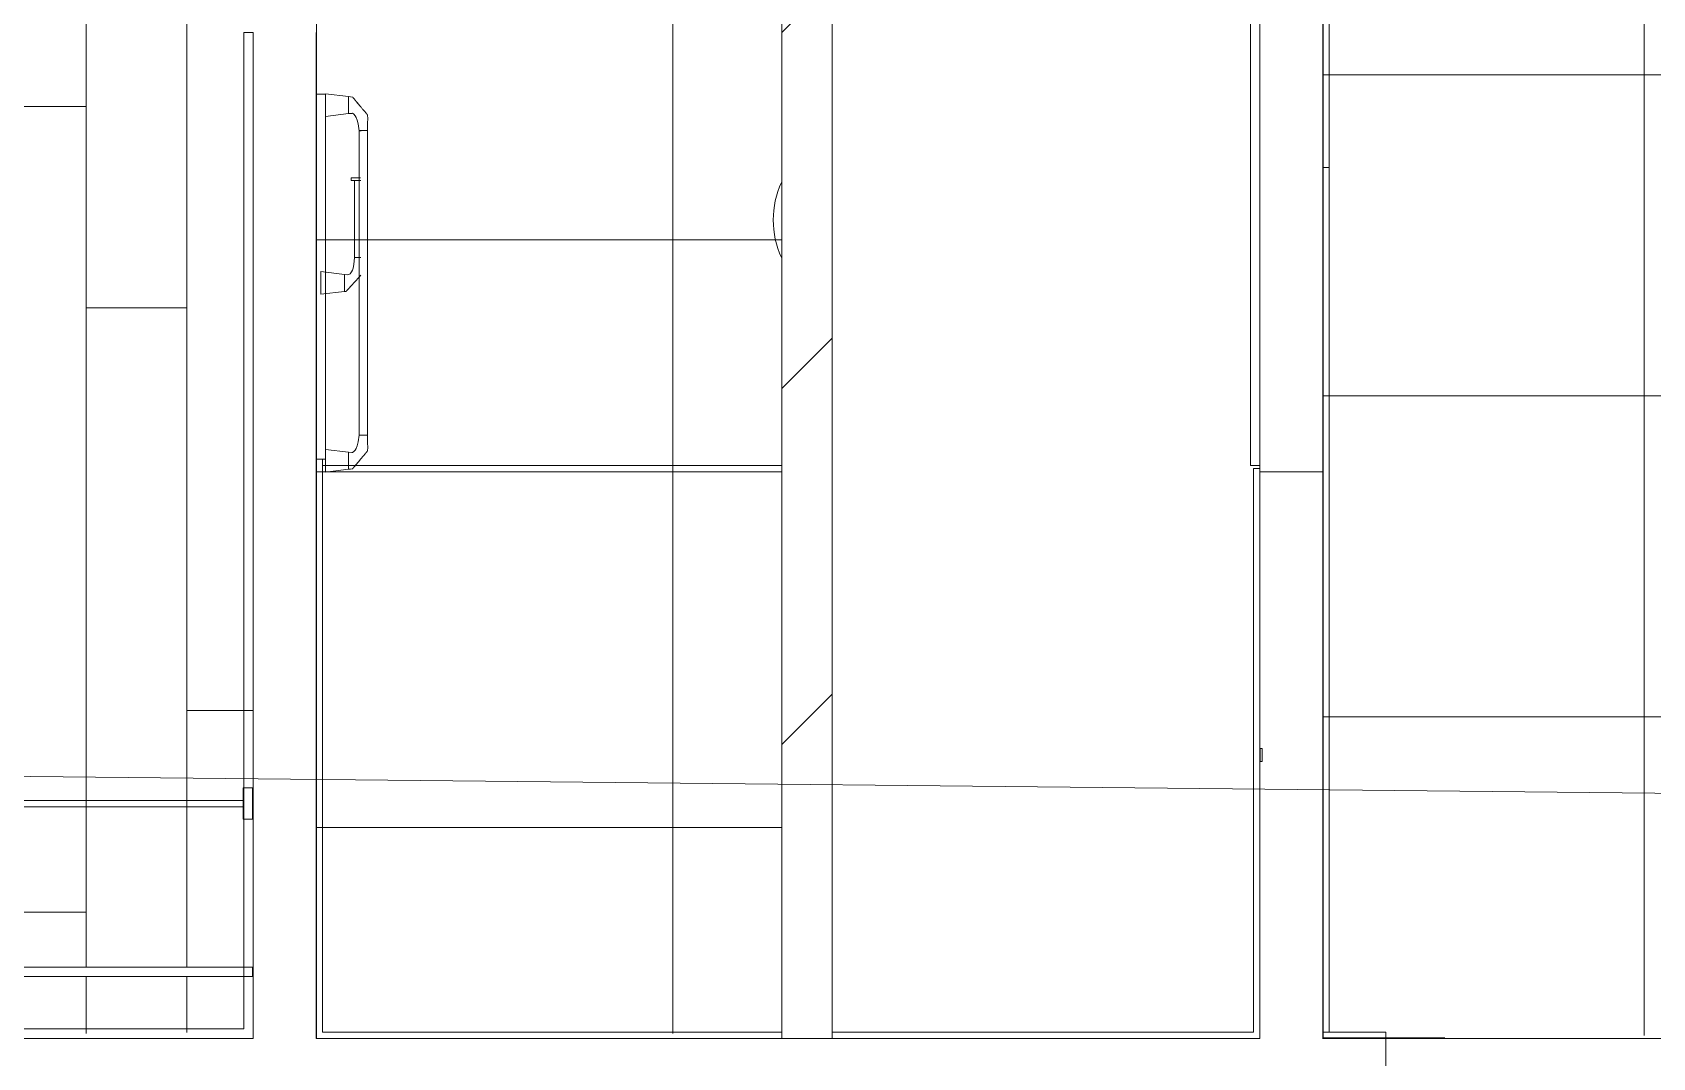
# Model space of a CAD drawing. Header units: metres. Extents: x 3856 to 4207, y -1118 to -691.
# Drawn here: x 3971.807 to 3974.382, y -990.258 to -988.629 of the extents above; entities that cross this region are included whole.
import ezdxf

# ---------------------------------------------------------------- set-up
doc = ezdxf.new("R2010")
doc.units = ezdxf.units.M
for name, color, linetype, lineweight in [('Casework', 7, 'Continuous', 9), ('Ceilings', 7, 'Continuous', 9), ('Common Edges', 7, 'Continuous', 9), ('Cut Pattern', 7, 'Continuous', 18), ('Floors', 7, 'Continuous', 9), ('Furniture', 7, 'Continuous', 9), ('Plumbing Fixtures', 7, 'Continuous', 9), ('Surface Pattern', 7, 'Continuous', 9), ('Text Notes', 7, 'Continuous', 9), ('Walls', 7, 'Continuous', 9)]:
    doc.layers.add(name, color=color, linetype=linetype, lineweight=lineweight)
doc.layers.add('ROA-E00-URB-A101-MASTER_PLAN cambio estaciomientos_dwg', color=7, linetype='Continuous', lineweight=9, true_color=0x767676)

# ---------------------------------------------------------------- blocks, each defined once
blk = doc.blocks.new('Toilet-Pressure_Lite_1_0-Kohler-Highline-3519-TR - SANITARIO ACUACER PLUS REDONDO BLANCO REF_ 320381001 CORONA O SIMILAR-V180-IMPLANTACIÓN - KIT COMERCIAL')
at = {"layer": 'Plumbing Fixtures', "color": 254, "true_color": 0xd4d4d4}
blk.add_arc((0, 0.6428), 0.144, 65.4652, 114.5348, dxfattribs=at)
blk = doc.blocks.new('VESTIER EN L - ARAYA - CL-02 HABITACIÓN PRINCIPAL-V164-IMPLANTACIÓN - KIT COMERCIAL')
at = {"layer": 'Casework'}
for p, q in [((-0.5775, 1.75), (-0.5775, 1.735)), ((-0.5275, 1.75), (-0.5775, 1.75)), ((-0.5275, 1.75), (-0.5775, 1.75)), ((-0.5775, 1.75), (-0.5775, 1.735)), ((-0.5275, 1.75), (-0.5775, 1.75)), ((-0.5275, 1.75), (-0.5775, 1.75)), ((-0.5775, 1.735), (-0.5275, 1.735)), ((-0.5775, 1.735), (-0.559, 1.735)), ((-0.5775, 1.735), (-0.559, 1.735)), ((-0.5775, 1.735), (-0.559, 1.735)), ((-0.5575, 1.735), (-0.5575, 0.665)), ((-0.5568, 1.735), (-0.5575, 1.735)), ((-0.5475, 1.735), (-0.5575, 1.735)), ((-0.5575, 1.735), (-0.5575, 0.665)), ((-0.5568, 1.735), (-0.5575, 1.735)), ((-0.5568, 1.735), (-0.5575, 1.735)), ((-0.5475, 1.735), (-0.5482, 1.735)), ((-0.5475, 1.735), (-0.5482, 1.735)), ((-0.5475, 1.735), (-0.5482, 1.735)), ((-0.5475, 0.665), (-0.5475, 1.735)), ((-0.5475, 0.665), (-0.5475, 1.735)), ((-0.546, 1.735), (-0.5275, 1.735)), ((-0.546, 1.735), (-0.5275, 1.735)), ((-0.546, 1.735), (-0.5275, 1.735)), ((-0.5275, 1.735), (-0.5275, 1.75)), ((-0.5275, 1.735), (-0.5275, 1.75)), ((-0.2775, 1.75), (-0.2925, 1.75)), ((-0.2925, 1.75), (-0.2925, 0.65)), ((-0.2775, 0.65), (-0.2775, 1.75)), ((-2.6775, 0.65), (-2.6775, 0.065)), ((-2.085, 0.65), (-2.6775, 0.65)), ((-2.085, 0.65), (-2.085, 0.065)), ((-2.07, 0.65), (-2.085, 0.65)), ((-2.07, 0.065), (-2.07, 0.65)), ((-1.485, 0.65), (-2.07, 0.65)), ((-1.485, 0.65), (-1.485, 0.065)), ((-1.47, 0.65), (-1.485, 0.65)), ((-1.47, 0.065), (-1.47, 0.65)), ((-0.2775, 0.65), (-0.6275, 0.65)), ((-0.6275, 0.65), (-0.6275, 0.635)), ((-0.5775, 0.665), (-0.5775, 0.65)), ((-0.559, 0.665), (-0.5775, 0.665)), ((-0.5275, 0.665), (-0.5775, 0.665)), ((-0.5775, 0.665), (-0.5775, 0.65)), ((-0.559, 0.665), (-0.5775, 0.665)), ((-0.559, 0.665), (-0.5775, 0.665)), ((-0.5575, 0.665), (-0.5475, 0.665)), ((-0.5575, 0.665), (-0.5568, 0.665)), ((-0.5575, 0.665), (-0.5568, 0.665)), ((-0.5575, 0.665), (-0.5568, 0.665)), ((-0.5482, 0.665), (-0.5475, 0.665)), ((-0.5482, 0.665), (-0.5475, 0.665)), ((-0.5482, 0.665), (-0.5475, 0.665)), ((-0.5275, 0.665), (-0.546, 0.665)), ((-0.5275, 0.665), (-0.546, 0.665)), ((-0.5275, 0.665), (-0.546, 0.665)), ((-0.5275, 0.65), (-0.5275, 0.665)), ((-0.5275, 0.65), (-0.5275, 0.665)), ((-0.2775, 0.635), (-0.2775, 0.65)), ((-0.6275, 0.635), (-0.2775, 0.635)), ((-0.2925, 0.635), (-0.2925, 0.065)), ((-0.2775, 0.065), (-0.2775, 0.635)), ((-1.455, 0.3825), (-1.47, 0.3825)), ((-1.455, 0.3825), (-1.47, 0.3825)), ((-1.455, 0.364), (-1.455, 0.3825)), ((-1.455, 0.3325), (-1.455, 0.3825)), ((-1.455, 0.364), (-1.455, 0.3825)), ((-1.455, 0.364), (-1.455, 0.3825)), ((-0.2925, 0.3625), (-1.455, 0.3625)), ((-1.455, 0.3625), (-1.455, 0.3525)), ((-1.455, 0.3625), (-1.455, 0.3623)), ((-0.2925, 0.3625), (-1.455, 0.3625)), ((-1.455, 0.3625), (-1.455, 0.3623)), ((-1.455, 0.3625), (-1.455, 0.3623)), ((-0.2775, 0.3825), (-0.2925, 0.3825)), ((-0.2925, 0.3825), (-0.2925, 0.3325)), ((-0.2925, 0.3825), (-0.2925, 0.364)), ((-0.2925, 0.3623), (-0.2925, 0.3625)), ((-0.2925, 0.3525), (-0.2925, 0.3625)), ((-0.2775, 0.3325), (-0.2775, 0.3825)), ((-0.2775, 0.3325), (-0.2775, 0.3825)), ((-1.455, 0.3527), (-1.455, 0.3525)), ((-1.455, 0.3527), (-1.455, 0.3525)), ((-1.455, 0.3527), (-1.455, 0.3525)), ((-1.455, 0.3525), (-0.2925, 0.3525)), ((-1.455, 0.3525), (-0.2925, 0.3525)), ((-1.455, 0.3325), (-1.455, 0.351)), ((-1.455, 0.3325), (-1.455, 0.351)), ((-1.455, 0.3325), (-1.455, 0.351)), ((-0.2925, 0.3525), (-0.2925, 0.3527)), ((-0.2925, 0.351), (-0.2925, 0.3325)), ((-1.47, 0.3325), (-1.455, 0.3325)), ((-1.47, 0.3325), (-1.455, 0.3325)), ((-0.2925, 0.3325), (-0.2775, 0.3325)), ((-2.6775, 0.065), (-2.6775, 0.05)), ((-2.6775, 0.065), (-2.085, 0.065)), ((-2.085, 0.065), (-2.07, 0.065)), ((-2.07, 0.065), (-1.485, 0.065)), ((-1.485, 0.065), (-1.47, 0.065)), ((-0.2775, 0.065), (-1.47, 0.065)), ((-0.2925, 0.065), (-0.2775, 0.065)), ((-0.2775, 0.05), (-0.2775, 0.065)), ((-2.6775, 0.05), (-0.2775, 0.05))]:
    blk.add_line(p, q, dxfattribs=at)
blk = doc.blocks.new('PM4045551-Ducha-monocontrol-Palma-Pro - Ducha monocontrol Palma Pro-10363257-IMPLANTACIÓN - KIT COMERCIAL')
at = {"layer": 'Plumbing Fixtures', "color": 253, "true_color": 0xaaaaaa}
for p, q in [((0.1147, -0.0055), (0.1147, -0.0086)), ((0.1147, -0.0055), (0.125, -0.0055)), ((0.125, -0.0086), (0.1147, -0.0086)), ((0.125, -0.0055), (0.1353, -0.0055)), ((0.1353, -0.0086), (0.125, -0.0086)), ((0.1353, -0.0086), (0.1353, -0.0055))]:
    blk.add_line(p, q, dxfattribs=at)
at = {"layer": 'Plumbing Fixtures', "color": 253, "true_color": 0xaaaaaa, "flags": 128}
for points in [[(0.1147, -0.0055), (0.1147, -0.0055), (0.1146, -0.0055), (0.1146, -0.0055), (0.1145, -0.0055), (0.1145, -0.0055), (0.1145, -0.0055), (0.1144, -0.0055), (0.1144, -0.0054), (0.1143, -0.0054), (0.1143, -0.0054), (0.1143, -0.0054), (0.1142, -0.0054), (0.1142, -0.0054), (0.1142, -0.0053), (0.1141, -0.0053), (0.1141, -0.0053), (0.1141, -0.0053), (0.114, -0.0053), (0.114, -0.0052), (0.114, -0.0052), (0.114, -0.0052), (0.1139, -0.0051), (0.1139, -0.0051), (0.1139, -0.0051), (0.1139, -0.005)], [(0.1147, -0.0055), (0.1147, -0.0055), (0.1148, -0.0055), (0.1148, -0.0055), (0.1149, -0.0055), (0.115, -0.0055), (0.1151, -0.0055), (0.1152, -0.0055), (0.1154, -0.0055), (0.1155, -0.0055), (0.1157, -0.0055), (0.1159, -0.0055), (0.1161, -0.0055), (0.1163, -0.0055), (0.1165, -0.0055), (0.1167, -0.0055), (0.117, -0.0055), (0.1173, -0.0055), (0.1175, -0.0055), (0.1178, -0.0055), (0.1181, -0.0055), (0.1184, -0.0055), (0.1188, -0.0055), (0.1191, -0.0055), (0.1194, -0.0055), (0.1198, -0.0055), (0.1201, -0.0055), (0.1205, -0.0055), (0.1209, -0.0055), (0.1213, -0.0055), (0.1217, -0.0055), (0.122, -0.0055), (0.1224, -0.0055), (0.1228, -0.0055), (0.1232, -0.0055), (0.1237, -0.0055), (0.1241, -0.0055), (0.1245, -0.0055), (0.1249, -0.0055), (0.125, -0.0055)], [(0.125, -0.0055), (0.1246, -0.0055), (0.1242, -0.0055), (0.1238, -0.0055), (0.1234, -0.0055), (0.123, -0.0055), (0.1226, -0.0055), (0.1222, -0.0055), (0.1218, -0.0055), (0.1214, -0.0055), (0.121, -0.0055), (0.1206, -0.0055), (0.1202, -0.0055), (0.1199, -0.0055), (0.1195, -0.0055), (0.1192, -0.0055), (0.1188, -0.0055), (0.1185, -0.0055), (0.1182, -0.0055), (0.1179, -0.0055), (0.1176, -0.0055), (0.1173, -0.0055), (0.1171, -0.0055), (0.1168, -0.0055), (0.1166, -0.0055), (0.1163, -0.0055), (0.1161, -0.0055), (0.1159, -0.0055), (0.1157, -0.0055), (0.1156, -0.0055), (0.1154, -0.0055), (0.1153, -0.0055), (0.1151, -0.0055), (0.115, -0.0055), (0.1149, -0.0055), (0.1148, -0.0055), (0.1148, -0.0055), (0.1147, -0.0055), (0.1147, -0.0055)], [(0.1353, -0.0055), (0.1353, -0.0055), (0.1352, -0.0055), (0.1352, -0.0055), (0.1351, -0.0055), (0.135, -0.0055), (0.1349, -0.0055), (0.1348, -0.0055), (0.1346, -0.0055), (0.1345, -0.0055), (0.1343, -0.0055), (0.1341, -0.0055), (0.1339, -0.0055), (0.1337, -0.0055), (0.1335, -0.0055), (0.1333, -0.0055), (0.133, -0.0055), (0.1327, -0.0055), (0.1325, -0.0055), (0.1322, -0.0055), (0.1319, -0.0055), (0.1316, -0.0055), (0.1312, -0.0055), (0.1309, -0.0055), (0.1306, -0.0055), (0.1302, -0.0055), (0.1299, -0.0055), (0.1295, -0.0055), (0.1291, -0.0055), (0.1287, -0.0055), (0.1283, -0.0055), (0.128, -0.0055), (0.1276, -0.0055), (0.1272, -0.0055), (0.1268, -0.0055), (0.1263, -0.0055), (0.1259, -0.0055), (0.1255, -0.0055), (0.1251, -0.0055), (0.125, -0.0055)], [(0.125, -0.0055), (0.1254, -0.0055), (0.1258, -0.0055), (0.1262, -0.0055), (0.1266, -0.0055), (0.127, -0.0055), (0.1274, -0.0055), (0.1278, -0.0055), (0.1282, -0.0055), (0.1286, -0.0055), (0.129, -0.0055), (0.1294, -0.0055), (0.1298, -0.0055), (0.1301, -0.0055), (0.1305, -0.0055), (0.1308, -0.0055), (0.1312, -0.0055), (0.1315, -0.0055), (0.1318, -0.0055), (0.1321, -0.0055), (0.1324, -0.0055), (0.1327, -0.0055), (0.1329, -0.0055), (0.1332, -0.0055), (0.1334, -0.0055), (0.1337, -0.0055), (0.1339, -0.0055), (0.1341, -0.0055), (0.1343, -0.0055), (0.1344, -0.0055), (0.1346, -0.0055), (0.1347, -0.0055), (0.1349, -0.0055), (0.135, -0.0055), (0.1351, -0.0055), (0.1352, -0.0055), (0.1352, -0.0055), (0.1353, -0.0055), (0.1353, -0.0055)], [(0.1361, -0.0051), (0.1361, -0.0051), (0.1361, -0.0051), (0.1361, -0.0052), (0.136, -0.0052), (0.136, -0.0052), (0.136, -0.0052), (0.1359, -0.0053), (0.1359, -0.0053), (0.1359, -0.0053), (0.1358, -0.0053), (0.1358, -0.0054), (0.1358, -0.0054), (0.1357, -0.0054), (0.1357, -0.0054), (0.1357, -0.0054), (0.1356, -0.0054), (0.1356, -0.0055), (0.1356, -0.0055), (0.1355, -0.0055), (0.1355, -0.0055), (0.1354, -0.0055), (0.1354, -0.0055), (0.1354, -0.0055), (0.1353, -0.0055)]]:
    blk.add_lwpolyline(points, dxfattribs=at)
blk = doc.blocks.new('KR6215551-Toallero-barra-Koral-mate-black - Mate back-11660568-IMPLANTACIÓN - KIT COMERCIAL')
at = {"layer": 'Furniture'}
for p, q in [((0.3669, 0.0743), (-0.1169, 0.0743)), ((-0.1169, 0.0743), (-0.1169, 0.0723)), ((-0.1169, 0.0743), (-0.1169, 0.0609)), ((-0.1169, 0.0628), (-0.1169, 0.0609)), ((-0.1169, 0.0609), (0.3669, 0.0609)), ((0.3669, 0.0723), (0.3669, 0.0743)), ((0.3669, 0.0609), (0.3669, 0.0743)), ((0.3669, 0.0609), (0.3669, 0.0628)), ((-0.171, 0.0441), (-0.1755, 0.0075)), ((-0.144, 0.0441), (-0.171, 0.0441)), ((-0.144, 0.0441), (-0.171, 0.0441)), ((-0.1395, 0.0075), (-0.144, 0.0441)), ((0.394, 0.0441), (0.3895, 0.0075)), ((0.421, 0.0441), (0.394, 0.0441)), ((0.421, 0.0441), (0.394, 0.0441)), ((0.4255, 0.0075), (0.421, 0.0441)), ((-0.1755, 0.0075), (-0.1395, 0.0075)), ((-0.1755, 0.0075), (-0.1395, 0.0075)), ((0.3895, 0.0075), (0.4255, 0.0075)), ((0.3895, 0.0075), (0.4255, 0.0075))]:
    blk.add_line(p, q, dxfattribs=at)
at = {"layer": 'Furniture', "flags": 128}
for points in [[(-0.144, 0.0441), (-0.1444, 0.0491), (-0.1446, 0.0503), (-0.1429, 0.0526), (-0.1405, 0.0547), (-0.1378, 0.0564), (-0.1337, 0.0579), (-0.1276, 0.0595), (-0.1167, 0.0609)], [(-0.1167, 0.0609), (-0.1276, 0.0595), (-0.1337, 0.0579), (-0.1378, 0.0564), (-0.1405, 0.0547), (-0.1429, 0.0526), (-0.1446, 0.0503), (-0.1444, 0.0491), (-0.144, 0.0441)], [(-0.1171, 0.0742), (-0.1289, 0.0745), (-0.1362, 0.0746), (-0.1417, 0.0745)], [(-0.1417, 0.0745), (-0.1362, 0.0746), (-0.1289, 0.0745), (-0.1171, 0.0742)], [(-0.1171, 0.0742), (-0.1171, 0.074), (-0.117, 0.0734), (-0.117, 0.0723), (-0.117, 0.0709), (-0.117, 0.0693), (-0.1169, 0.0676), (-0.1169, 0.0658), (-0.1168, 0.0642), (-0.1168, 0.0628), (-0.1168, 0.0617), (-0.1168, 0.0611), (-0.1167, 0.0609)], [(-0.117, 0.0693), (-0.117, 0.0709), (-0.117, 0.0723), (-0.117, 0.0734), (-0.1171, 0.074), (-0.1171, 0.0742)], [(-0.1167, 0.0609), (-0.1168, 0.0611), (-0.1168, 0.0617), (-0.1168, 0.0628)], [(0.3667, 0.0609), (0.3668, 0.0611), (0.3668, 0.0617), (0.3668, 0.0628), (0.3668, 0.0642), (0.3669, 0.0658), (0.3669, 0.0676), (0.367, 0.0693), (0.367, 0.0709), (0.367, 0.0723), (0.367, 0.0734), (0.3671, 0.074), (0.3671, 0.0742)], [(0.3668, 0.0628), (0.3668, 0.0617), (0.3668, 0.0611), (0.3667, 0.0609)], [(0.394, 0.0441), (0.3944, 0.0491), (0.3946, 0.0503), (0.3929, 0.0526), (0.3905, 0.0547), (0.3878, 0.0564), (0.3837, 0.0579), (0.3776, 0.0595), (0.3667, 0.0609)], [(0.3667, 0.0609), (0.3776, 0.0595), (0.3837, 0.0579), (0.3878, 0.0564), (0.3905, 0.0547), (0.3929, 0.0526), (0.3946, 0.0503), (0.3944, 0.0491), (0.394, 0.0441)], [(0.3671, 0.0742), (0.3671, 0.074), (0.367, 0.0734), (0.367, 0.0723), (0.367, 0.0709), (0.367, 0.0693)], [(0.3671, 0.0742), (0.3789, 0.0745), (0.3862, 0.0746), (0.3917, 0.0745)], [(0.3917, 0.0745), (0.3862, 0.0746), (0.3789, 0.0745), (0.3671, 0.0742)], [(-0.1703, 0.0504), (-0.1708, 0.0474), (-0.171, 0.0441)], [(-0.171, 0.0441), (-0.1708, 0.0474), (-0.1703, 0.0504)], [(-0.144, 0.0441), (-0.1445, 0.0441), (-0.1458, 0.0441), (-0.148, 0.0441), (-0.1508, 0.0441), (-0.154, 0.0441), (-0.1575, 0.0441), (-0.161, 0.0441), (-0.1643, 0.0441), (-0.1671, 0.0441), (-0.1692, 0.0441), (-0.1706, 0.0441), (-0.171, 0.0441)], [(-0.171, 0.0441), (-0.1706, 0.0441), (-0.1692, 0.0441), (-0.1671, 0.0441), (-0.1643, 0.0441), (-0.161, 0.0441), (-0.1575, 0.0441), (-0.154, 0.0441), (-0.1508, 0.0441), (-0.148, 0.0441), (-0.1458, 0.0441), (-0.1445, 0.0441), (-0.144, 0.0441)], [(0.394, 0.0441), (0.3945, 0.0441), (0.3958, 0.0441), (0.398, 0.0441), (0.4008, 0.0441), (0.404, 0.0441), (0.4075, 0.0441), (0.411, 0.0441), (0.4143, 0.0441), (0.4171, 0.0441), (0.4192, 0.0441), (0.4206, 0.0441), (0.421, 0.0441)], [(0.421, 0.0441), (0.4206, 0.0441), (0.4192, 0.0441), (0.4171, 0.0441), (0.4143, 0.0441), (0.411, 0.0441), (0.4075, 0.0441), (0.404, 0.0441), (0.4008, 0.0441), (0.398, 0.0441), (0.3958, 0.0441), (0.3945, 0.0441), (0.394, 0.0441)], [(0.4203, 0.0504), (0.4208, 0.0474), (0.421, 0.0441)], [(0.421, 0.0441), (0.4208, 0.0474), (0.4203, 0.0504)]]:
    blk.add_lwpolyline(points, dxfattribs=at)
at = {"layer": 'Furniture'}
for points, knots in [([(-0.1417, 0.0745), (-0.1417, 0.0744), (-0.1418, 0.0743), (-0.1421, 0.0741), (-0.1424, 0.0738), (-0.1427, 0.0736), (-0.143, 0.0734), (-0.1433, 0.0731), (-0.1437, 0.0728), (-0.1443, 0.0723), (-0.1449, 0.0717), (-0.1454, 0.0713), (-0.1457, 0.0711), (-0.1459, 0.071), (-0.146, 0.0708), (-0.1463, 0.0706), (-0.1468, 0.0702), (-0.1475, 0.0696), (-0.1482, 0.069), (-0.1488, 0.0685), (-0.1492, 0.0681), (-0.1496, 0.0678), (-0.1502, 0.0673), (-0.1512, 0.0665), (-0.1527, 0.0652), (-0.1541, 0.064), (-0.1552, 0.0631), (-0.1561, 0.0623), (-0.157, 0.0616), (-0.158, 0.0608), (-0.1588, 0.0601), (-0.1595, 0.0595), (-0.1601, 0.059), (-0.1608, 0.0584), (-0.1618, 0.0576), (-0.1627, 0.0569), (-0.1634, 0.0562), (-0.164, 0.0558), (-0.1645, 0.0553), (-0.1653, 0.0547), (-0.166, 0.0541), (-0.1665, 0.0537), (-0.1669, 0.0533), (-0.1672, 0.053), (-0.1677, 0.0526), (-0.1683, 0.0522), (-0.1689, 0.0516), (-0.1693, 0.0513), (-0.1696, 0.0511), (-0.1698, 0.0509), (-0.1701, 0.0506), (-0.1703, 0.0505), (-0.1703, 0.0504)], [-1, -1, -1, -1, -0.975, -0.95, -0.925, -0.9125, -0.9, -0.8875, -0.875, -0.85, -0.825, -0.8125, -0.80625, -0.8, -0.79375, -0.7875, -0.775, -0.75, -0.725, -0.7125, -0.7, -0.6875, -0.675, -0.65, -0.6, -0.55, -0.525, -0.5, -0.475, -0.45, -0.425, -0.4125, -0.4, -0.375, -0.35, -0.325, -0.3, -0.2875, -0.275, -0.25, -0.225, -0.2125, -0.2, -0.1875, -0.175, -0.15, -0.125, -0.1, -0.0875, -0.075, -0.05, 0, 0, 0, 0]), ([(-0.1703, 0.0504), (-0.1703, 0.0505), (-0.1701, 0.0506), (-0.1698, 0.0509), (-0.1696, 0.0511), (-0.1693, 0.0513), (-0.1689, 0.0516), (-0.1683, 0.0522), (-0.1676, 0.0527), (-0.167, 0.0532), (-0.1665, 0.0537), (-0.166, 0.0541), (-0.1653, 0.0547), (-0.1645, 0.0553), (-0.164, 0.0558), (-0.1634, 0.0562), (-0.1627, 0.0569), (-0.1618, 0.0576), (-0.161, 0.0583), (-0.1604, 0.0588), (-0.1599, 0.0592), (-0.1595, 0.0595), (-0.1588, 0.0601), (-0.158, 0.0608), (-0.157, 0.0616), (-0.1561, 0.0623), (-0.1552, 0.0631), (-0.1541, 0.064), (-0.1527, 0.0652), (-0.1512, 0.0665), (-0.1502, 0.0673), (-0.1496, 0.0678), (-0.1492, 0.0681), (-0.1488, 0.0685), (-0.1482, 0.069), (-0.1475, 0.0696), (-0.1468, 0.0702), (-0.1463, 0.0706), (-0.146, 0.0708), (-0.1459, 0.071), (-0.1457, 0.0711), (-0.1454, 0.0713), (-0.1449, 0.0717), (-0.1443, 0.0723), (-0.1437, 0.0728), (-0.1433, 0.0731), (-0.143, 0.0734), (-0.1427, 0.0736), (-0.1424, 0.0738), (-0.1421, 0.0741), (-0.1418, 0.0743), (-0.1417, 0.0744), (-0.1417, 0.0745)], [-1, -1, -1, -1, -0.95, -0.925, -0.9125, -0.9, -0.875, -0.85, -0.825, -0.8, -0.7875, -0.775, -0.75, -0.725, -0.7125, -0.7, -0.675, -0.65, -0.625, -0.6125, -0.6, -0.5875, -0.575, -0.55, -0.525, -0.5, -0.475, -0.45, -0.4, -0.35, -0.325, -0.3125, -0.3, -0.2875, -0.275, -0.25, -0.225, -0.2125, -0.20625, -0.2, -0.19375, -0.1875, -0.175, -0.15, -0.125, -0.1125, -0.1, -0.0875, -0.075, -0.05, -0.025, 0, 0, 0, 0]), ([(0.3917, 0.0745), (0.3917, 0.0744), (0.3918, 0.0743), (0.3921, 0.0741), (0.3924, 0.0738), (0.3927, 0.0736), (0.393, 0.0734), (0.3933, 0.0731), (0.3937, 0.0728), (0.3943, 0.0723), (0.3949, 0.0717), (0.3954, 0.0713), (0.3957, 0.0711), (0.3959, 0.071), (0.396, 0.0708), (0.3963, 0.0706), (0.3968, 0.0702), (0.3975, 0.0696), (0.3982, 0.069), (0.3988, 0.0685), (0.3992, 0.0681), (0.3996, 0.0678), (0.4002, 0.0673), (0.4012, 0.0665), (0.4027, 0.0652), (0.4041, 0.064), (0.4052, 0.0631), (0.4061, 0.0623), (0.407, 0.0616), (0.408, 0.0608), (0.4088, 0.0601), (0.4095, 0.0595), (0.4101, 0.059), (0.4108, 0.0584), (0.4118, 0.0576), (0.4127, 0.0569), (0.4134, 0.0562), (0.414, 0.0558), (0.4145, 0.0553), (0.4153, 0.0547), (0.416, 0.0541), (0.4165, 0.0537), (0.4169, 0.0533), (0.4172, 0.053), (0.4177, 0.0526), (0.4183, 0.0522), (0.4189, 0.0516), (0.4193, 0.0513), (0.4196, 0.0511), (0.4198, 0.0509), (0.4201, 0.0506), (0.4203, 0.0505), (0.4203, 0.0504)], [-1, -1, -1, -1, -0.975, -0.95, -0.925, -0.9125, -0.9, -0.8875, -0.875, -0.85, -0.825, -0.8125, -0.80625, -0.8, -0.79375, -0.7875, -0.775, -0.75, -0.725, -0.7125, -0.7, -0.6875, -0.675, -0.65, -0.6, -0.55, -0.525, -0.5, -0.475, -0.45, -0.425, -0.4125, -0.4, -0.375, -0.35, -0.325, -0.3, -0.2875, -0.275, -0.25, -0.225, -0.2125, -0.2, -0.1875, -0.175, -0.15, -0.125, -0.1, -0.0875, -0.075, -0.05, 0, 0, 0, 0]), ([(0.4203, 0.0504), (0.4203, 0.0505), (0.4201, 0.0506), (0.4198, 0.0509), (0.4196, 0.0511), (0.4193, 0.0513), (0.4189, 0.0516), (0.4183, 0.0522), (0.4176, 0.0527), (0.417, 0.0532), (0.4165, 0.0537), (0.416, 0.0541), (0.4153, 0.0547), (0.4145, 0.0553), (0.414, 0.0558), (0.4134, 0.0562), (0.4127, 0.0569), (0.4118, 0.0576), (0.411, 0.0583), (0.4104, 0.0588), (0.4099, 0.0592), (0.4095, 0.0595), (0.4088, 0.0601), (0.408, 0.0608), (0.407, 0.0616), (0.4061, 0.0623), (0.4052, 0.0631), (0.4041, 0.064), (0.4027, 0.0652), (0.4012, 0.0665), (0.4002, 0.0673), (0.3996, 0.0678), (0.3992, 0.0681), (0.3988, 0.0685), (0.3982, 0.069), (0.3975, 0.0696), (0.3968, 0.0702), (0.3963, 0.0706), (0.396, 0.0708), (0.3959, 0.071), (0.3957, 0.0711), (0.3954, 0.0713), (0.3949, 0.0717), (0.3943, 0.0723), (0.3937, 0.0728), (0.3933, 0.0731), (0.393, 0.0734), (0.3927, 0.0736), (0.3924, 0.0738), (0.3921, 0.0741), (0.3918, 0.0743), (0.3917, 0.0744), (0.3917, 0.0745)], [-1, -1, -1, -1, -0.95, -0.925, -0.9125, -0.9, -0.875, -0.85, -0.825, -0.8, -0.7875, -0.775, -0.75, -0.725, -0.7125, -0.7, -0.675, -0.65, -0.625, -0.6125, -0.6, -0.5875, -0.575, -0.55, -0.525, -0.5, -0.475, -0.45, -0.4, -0.35, -0.325, -0.3125, -0.3, -0.2875, -0.275, -0.25, -0.225, -0.2125, -0.20625, -0.2, -0.19375, -0.1875, -0.175, -0.15, -0.125, -0.1125, -0.1, -0.0875, -0.075, -0.05, -0.025, 0, 0, 0, 0])]:
    blk.add_open_spline(points, degree=3, knots=knots, dxfattribs=at)
blk = doc.blocks.new('KR6155551-Portarollos-Koral-mate-black - Mate black-11660569-IMPLANTACIÓN - KIT COMERCIAL')
at = {"layer": 'Furniture'}
for p, q in [((-0.0421, 0.0632), (-0.0421, 0.0601)), ((-0.0421, 0.0632), (-0.0421, 0.0601)), ((-0.0421, 0.0601), (-0.0421, 0.0484)), ((-0.0375, 0.0635), (-0.0375, 0.0534)), ((-0.0375, 0.0635), (-0.0375, 0.0534)), ((-0.0375, 0.0601), (-0.0375, 0.0632)), ((-0.0375, 0.0601), (-0.0375, 0.0632)), ((-0.0375, 0.0484), (-0.0375, 0.0601)), ((-0.0375, 0.0534), (0.0844, 0.0534)), ((0.0844, 0.0534), (0.0844, 0.0635)), ((0.0844, 0.0534), (0.0844, 0.0635)), ((-0.0421, 0.0484), (-0.0375, 0.0484)), ((0.1115, 0.0379), (0.107, 0.0001)), ((0.1385, 0.0379), (0.1115, 0.0379)), ((0.1385, 0.0379), (0.1115, 0.0379)), ((0.143, 0.0001), (0.1385, 0.0379)), ((0.107, 0.0001), (0.143, 0.0001)), ((0.107, 0.0001), (0.143, 0.0001))]:
    blk.add_line(p, q, dxfattribs=at)
at = {"layer": 'Furniture', "flags": 128}
for points in [[(0.0844, 0.0635), (0.0844, 0.0619), (0.0844, 0.0601), (0.0844, 0.0584), (0.0844, 0.0568), (0.0844, 0.0554), (0.0844, 0.0543), (0.0844, 0.0537), (0.0844, 0.0534)], [(0.0844, 0.0534), (0.0844, 0.0537), (0.0844, 0.0543), (0.0844, 0.0554), (0.0844, 0.0568), (0.0844, 0.0584), (0.0844, 0.0601), (0.0844, 0.0619), (0.0844, 0.0635)], [(0.1116, 0.0379), (0.112, 0.0425), (0.1118, 0.0444), (0.1105, 0.0465), (0.1075, 0.0486), (0.1048, 0.0503), (0.1017, 0.0515), (0.0955, 0.0525), (0.0844, 0.0534)], [(0.0844, 0.0534), (0.0955, 0.0525), (0.1017, 0.0515), (0.1048, 0.0503), (0.1075, 0.0486), (0.1105, 0.0465), (0.1118, 0.0444), (0.112, 0.0425), (0.1116, 0.0379)], [(0.1116, 0.0379), (0.112, 0.0379), (0.1134, 0.0379), (0.1155, 0.0379), (0.1183, 0.0379), (0.1216, 0.0379), (0.1251, 0.0379), (0.1286, 0.0379), (0.1318, 0.0379), (0.1346, 0.0379), (0.1367, 0.0379), (0.1381, 0.0379), (0.1386, 0.0379)], [(0.1386, 0.0379), (0.1381, 0.0379), (0.1367, 0.0379), (0.1346, 0.0379), (0.1318, 0.0379), (0.1286, 0.0379), (0.1251, 0.0379), (0.1216, 0.0379), (0.1183, 0.0379), (0.1155, 0.0379), (0.1134, 0.0379), (0.112, 0.0379), (0.1116, 0.0379)], [(0.1384, 0.0405), (0.1385, 0.0392), (0.1386, 0.0379)], [(0.1386, 0.0379), (0.1385, 0.0392), (0.1384, 0.0405)]]:
    blk.add_lwpolyline(points, dxfattribs=at)
at = {"layer": 'Furniture'}
for points, knots in [([(0.1126, 0.0636), (0.1127, 0.0635), (0.1129, 0.0634), (0.1132, 0.0631), (0.1138, 0.0626), (0.1147, 0.0618), (0.1155, 0.061), (0.1162, 0.0604), (0.1168, 0.0599), (0.1173, 0.0594), (0.118, 0.0588), (0.1193, 0.0577), (0.1211, 0.056), (0.1227, 0.0546), (0.1239, 0.0535), (0.1245, 0.0529), (0.1252, 0.0523), (0.1261, 0.0515), (0.1273, 0.0505), (0.1282, 0.0496), (0.129, 0.0489), (0.1295, 0.0484), (0.1301, 0.0479), (0.1308, 0.0473), (0.1317, 0.0464), (0.1326, 0.0456), (0.1333, 0.045), (0.1338, 0.0446), (0.1343, 0.0441), (0.1349, 0.0436), (0.1356, 0.0429), (0.1364, 0.0422), (0.137, 0.0417), (0.1373, 0.0414), (0.1376, 0.0411), (0.1381, 0.0407), (0.1383, 0.0405), (0.1384, 0.0405)], [-0.7777778, -0.7777778, -0.7777778, -0.7777778, -0.7708333, -0.7638889, -0.75, -0.7222222, -0.6944444, -0.6805556, -0.6666667, -0.6527778, -0.6388889, -0.6111111, -0.5555556, -0.5, -0.4722222, -0.4583333, -0.4444444, -0.4166667, -0.3888889, -0.3611111, -0.3472222, -0.3333333, -0.3194444, -0.3055556, -0.2777778, -0.25, -0.2361111, -0.2222222, -0.2083333, -0.1944444, -0.1666667, -0.1388889, -0.1111111, -0.0972222, -0.0833333, -0.0555556, 0, 0, 0, 0]), ([(0.1384, 0.0405), (0.1383, 0.0405), (0.1381, 0.0407), (0.1376, 0.0411), (0.1373, 0.0414), (0.137, 0.0417), (0.1364, 0.0422), (0.1356, 0.0429), (0.1349, 0.0436), (0.1343, 0.0441), (0.1338, 0.0446), (0.1333, 0.045), (0.1326, 0.0456), (0.1317, 0.0464), (0.1308, 0.0473), (0.1301, 0.0479), (0.1295, 0.0484), (0.129, 0.0489), (0.1282, 0.0496), (0.1273, 0.0505), (0.1263, 0.0513), (0.1256, 0.052), (0.1251, 0.0524), (0.1245, 0.0529), (0.1239, 0.0535), (0.1227, 0.0546), (0.1211, 0.056), (0.1193, 0.0577), (0.118, 0.0588), (0.1173, 0.0594), (0.1168, 0.0599), (0.1162, 0.0604), (0.1155, 0.061), (0.1147, 0.0618), (0.1138, 0.0626), (0.1132, 0.0631), (0.1129, 0.0634), (0.1127, 0.0635), (0.1126, 0.0636)], [-1, -1, -1, -1, -0.9444444, -0.9166667, -0.9027778, -0.8888889, -0.8611111, -0.8333333, -0.8055556, -0.7916667, -0.7777778, -0.7638889, -0.75, -0.7222222, -0.6944444, -0.6805556, -0.6666667, -0.6527778, -0.6388889, -0.6111111, -0.5833333, -0.5694444, -0.5555556, -0.5416667, -0.5277778, -0.5, -0.4444444, -0.3888889, -0.3611111, -0.3472222, -0.3333333, -0.3194444, -0.3055556, -0.2777778, -0.25, -0.2361111, -0.2291667, -0.2222222, -0.2222222, -0.2222222, -0.2222222])]:
    blk.add_open_spline(points, degree=3, knots=knots, dxfattribs=at)
blk = doc.blocks.new('EDIFICIO TIPO A_rvt-2-IMPLANTACIÓN - KIT COMERCIAL')
at = {"layer": 'Cut Pattern', "lineweight": 9, "true_color": 0x414141}
h = blk.add_hatch(dxfattribs=at)
h.set_pattern_fill('FP_58', color=250, style=0, pattern_type=2)
h.set_pattern_definition([(45, (0, 0), (-0.282842712, 0.282842712), [])])
h.paths.add_polyline_path([(3972.9976, -990.2273), (3973.0776, -990.2173), (3973.0776, -987.8273), (3972.9976, -987.8273), (3972.9976, -990.2173)])
at = {"layer": 'Surface Pattern', "true_color": 0x808080}
h = blk.add_hatch(dxfattribs=at)
h.set_pattern_fill('FP_54', color=8, style=0, pattern_type=2)
h.set_pattern_definition([(90, (1929.012, -977.227), (-0.16, 1e-17), []), (180, (1929.012, -977.227), (-0.32, -0.32), [0.16, -1.12]), (180, (1928.852, -976.587), (-0.32, -0.32), [0.16, -1.12])])
h.paths.add_polyline_path([(3965.8434, -996.0273), (3969.2568, -996.0273), (3969.2568, -993.5423), (3969.1218, -993.5423), (3969.1218, -991.7423), (3969.2568, -991.7423), (3969.2568, -991.6273), (3971.7318, -991.6273), (3971.7318, -991.6073), (3970.7818, -991.6073), (3970.7818, -991.5673), (3971.7318, -991.5673), (3971.7318, -990.3273), (3970.4568, -990.3273), (3970.4568, -990.6273), (3970.3568, -990.6273), (3970.3568, -986.8273), (3969.3568, -986.8273), (3969.3568, -989.0273), (3969.2568, -989.0273), (3969.2568, -987.8273), (3965.7568, -987.8273), (3965.7568, -996.0273)])
h.paths.add_polyline_path([(3965.8434, -995.9513), (3965.8434, -993.6366), (3966.6434, -993.6366), (3966.6434, -995.1513), (3967.3434, -995.1513), (3967.3434, -995.9513), (3966.4483, -995.9513)])
h.paths.add_polyline_path([(3967.3434, -994.6273), (3967.2881, -994.6273), (3967.2881, -994.1273), (3967.8881, -994.1273), (3967.8881, -994.6273)])
h.paths.add_polyline_path([(3966.4068, -992.0273), (3966.4068, -991.3273), (3968.0068, -991.3273), (3968.0068, -992.0273), (3967.9483, -992.0273)])
h.paths.add_polyline_path([(3971.0568, -990.2273), (3972.1576, -990.2173), (3972.1576, -987.8273), (3971.0568, -987.8273), (3971.0568, -990.1143), (3972.1568, -990.1143), (3972.1568, -990.1293), (3971.0568, -990.1293), (3971.0568, -990.2173)])
h.paths.add_polyline_path([(3974.3068, -987.7273), (3974.3068, -984.5273), (3970.9568, -984.5273), (3970.9568, -986.8273), (3970.4568, -986.8273), (3970.4568, -987.6673), (3971.3068, -987.6673), (3971.3068, -987.7073), (3970.4568, -987.7073), (3970.4568, -987.7273), (3974.1862, -987.7273)])
h.paths.add_polyline_path([(3967.9483, -987.7273), (3969.2568, -987.7273), (3969.2568, -987.6573), (3968.5068, -987.6573), (3968.5068, -987.6173), (3969.2568, -987.6173), (3969.2568, -986.8273), (3968.6568, -986.8273), (3968.6495, -986.7298), (3968.6318, -986.7273), (3968.6403, -986.7148), (3968.6568, -986.7148), (3968.6568, -984.5273), (3965.7568, -984.5273), (3965.7568, -987.7273)])
h.paths.add_polyline_path([(3973.7862, -987.295), (3973.7862, -986.895), (3974.1862, -986.895), (3974.1862, -987.295)])
h.paths.add_polyline_path([(3972.2862, -986.795), (3972.2862, -985.195), (3974.1862, -985.195), (3974.1862, -986.795), (3972.7838, -986.795)])
h.paths.add_polyline_path([(3966.3981, -986.5273), (3966.3981, -984.6273), (3967.7981, -984.6273), (3967.7981, -986.5273)])
h.paths.add_polyline_path([(3974.1862, -985.095), (3973.7862, -985.095), (3973.7862, -984.695), (3974.1862, -984.695), (3974.1862, -984.7068)])
h.paths.add_polyline_path([(3968.2878, -985.0273), (3967.8878, -985.0273), (3967.8878, -984.6273), (3968.2878, -984.6273)])
h.paths.add_polyline_path([(3965.8878, -985.0273), (3965.8886, -984.6273), (3966.2878, -984.6273), (3966.2878, -985.0273)])
h = blk.add_hatch(dxfattribs=at)
h.set_pattern_fill('FP_56', color=8, style=0, pattern_type=2)
h.set_pattern_definition([(90, (3972.258, -987.827), (-0.566, 3e-17), []), (180, (3972.258, -987.827), (-7e-17, -0.566), [])])
h.paths.add_polyline_path([(3972.3374, -989.3273), (3972.9976, -989.3273), (3972.9976, -987.8893), (3972.2576, -987.8893), (3972.2576, -989.3273), (3972.336, -989.3273)])
h.paths.add_polyline_path([(3972.3309, -989.2693), (3972.3279, -989.2693), (3972.3326, -989.2693)])
h.paths.add_polyline_path([(3972.2576, -987.8493), (3972.9976, -987.8423), (3972.9976, -987.8273), (3972.2576, -987.8293), (3972.2576, -987.8423)])
h = blk.add_hatch(dxfattribs=at)
h.set_pattern_fill('FP_63', color=8, style=0, pattern_type=2)
h.set_pattern_definition([(270, (3973.858, -989.207), (0.51, 3e-17), []), (0, (3973.858, -989.207), (0, 0.51), [])])
h.paths.add_polyline_path([(3973.9976, -990.2273), (3974.8559, -990.2173), (3974.8559, -987.8273), (3973.8576, -987.8273), (3973.8576, -990.2273), (3973.9576, -990.2273)])
h = blk.add_hatch(dxfattribs=at)
h.set_pattern_fill('FP_61', color=8, style=0, pattern_type=2)
h.set_pattern_definition([(0, (3972.824, -989.327), (0, 0.566), []), (90, (3972.824, -989.327), (-0.566, 3e-17), [])])
h.paths.add_polyline_path([(3972.2576, -990.2273), (3972.9976, -990.2173), (3972.9976, -989.3273), (3972.2576, -989.3273), (3972.2576, -990.2173)])
at = {"layer": 'Ceilings'}
for p, q in [((3973.7576, -990.2273), (3973.7576, -989.3273)), ((3973.0776, -990.2273), (3973.7576, -990.2273))]:
    blk.add_line(p, q, dxfattribs=at)
at = {"layer": 'Common Edges'}
for p, q in [((3972.2676, -989.3073), (3972.2576, -989.3073)), ((3972.2576, -989.3073), (3972.2676, -989.3073)), ((3972.9976, -990.2273), (3972.9976, -990.2173)), ((3973.0776, -990.2273), (3973.0776, -990.2173))]:
    blk.add_line(p, q, dxfattribs=at)
at = {"layer": 'Floors'}
for p, q in [((3972.1576, -990.2273), (3972.1576, -988.6293)), ((3972.2576, -988.6293), (3972.2576, -989.3273)), ((3972.2576, -989.3273), (3972.9976, -989.3273)), ((3972.2576, -989.3273), (3972.2576, -990.2273)), ((3973.8576, -989.3273), (3973.8576, -990.2273)), ((3971.0568, -990.2273), (3972.1576, -990.2273)), ((3972.2576, -990.2273), (3972.9976, -990.2273)), ((3973.8576, -990.2273), (3973.9576, -990.2273))]:
    blk.add_line(p, q, dxfattribs=at)
at = {"layer": 'Walls', "lineweight": 18}
for p, q in [((3972.9976, -987.8423), (3972.9976, -990.2173)), ((3973.0776, -990.2173), (3973.0776, -987.8423)), ((3973.7426, -987.8423), (3973.7426, -989.3173)), ((3973.7576, -989.3173), (3973.7576, -987.8273)), ((3973.8576, -987.8273), (3973.8576, -988.8441)), ((3973.8676, -988.8441), (3973.8676, -987.8273)), ((3972.1576, -988.6293), (3972.1426, -988.6293)), ((3972.1426, -988.6293), (3972.1426, -990.2123)), ((3972.1576, -990.2273), (3972.1576, -988.6293)), ((3972.2726, -988.7273), (3972.2576, -988.7273)), ((3972.2576, -988.7273), (3972.2576, -989.3073)), ((3972.2726, -989.3073), (3972.2726, -988.7273)), ((3973.8576, -988.8441), (3973.8676, -988.8441)), ((3972.2576, -989.3073), (3972.2576, -990.2173)), ((3972.2676, -990.2173), (3972.2676, -989.3073)), ((3972.2676, -989.3073), (3972.2726, -989.3073)), ((3973.7426, -989.3173), (3973.7576, -989.3173)), ((3973.7476, -989.3223), (3973.7476, -990.2173)), ((3973.7576, -989.3223), (3973.7476, -989.3223)), ((3973.7576, -990.2273), (3973.7576, -989.3223)), ((3972.1426, -990.2123), (3970.4718, -990.2123)), ((3970.4718, -990.2273), (3972.1426, -990.2273)), ((3972.1426, -990.2273), (3972.1576, -990.2273)), ((3972.2576, -990.2173), (3972.2576, -990.2273)), ((3972.2576, -990.2273), (3972.9976, -990.2273)), ((3972.9976, -990.2173), (3972.2676, -990.2173)), ((3972.9976, -990.2273), (3973.0776, -990.2273)), ((3973.7476, -990.2173), (3973.0776, -990.2173)), ((3973.0776, -990.2273), (3973.7476, -990.2273)), ((3973.7476, -990.2273), (3973.7576, -990.2273)), ((3974.6576, -990.2273), (3973.9576, -990.2273)), ((3973.9576, -990.2273), (3973.9576, -990.3273))]:
    blk.add_line(p, q, dxfattribs=at)
at = {"layer": 'Walls'}
for p, q in [((3973.8676, -987.8273), (3973.8676, -990.2173)), ((3973.7576, -989.3273), (3973.7576, -988.6273)), ((3973.8576, -988.6273), (3973.8576, -989.3273)), ((3972.2676, -989.3173), (3972.9976, -989.3173)), ((3972.2676, -989.3173), (3972.2676, -989.3273)), ((3972.9976, -989.3273), (3972.2676, -989.3273)), ((3973.8576, -989.3273), (3973.7576, -989.3273)), ((3973.8576, -990.2173), (3973.8576, -989.3273)), ((3973.8576, -990.2173), (3973.8676, -990.2173)), ((3973.8576, -990.2173), (3973.9576, -990.2173)), ((3973.8576, -990.2173), (3973.8576, -990.2273)), ((3973.9576, -990.2273), (3973.8576, -990.2273)), ((3973.9576, -990.2273), (3973.9576, -990.2173))]:
    blk.add_line(p, q, dxfattribs=at)
at = {"layer": 'Casework', "lineweight": 9, "rotation": 270}
blk.add_blockref('VESTIER EN L - ARAYA - CL-02 HABITACIÓN PRINCIPAL-V164-IMPLANTACIÓN - KIT COMERCIAL', (3970.4068, -990.4068), dxfattribs=at)
at = {"layer": 'Furniture', "lineweight": 9, "rotation": 270}
for name in ['KR6215551-Toallero-barra-Koral-mate-black - Mate back-11660568-IMPLANTACIÓN - KIT COMERCIAL', 'KR6155551-Portarollos-Koral-mate-black - Mate black-11660569-IMPLANTACIÓN - KIT COMERCIAL']:
    blk.add_blockref(name, (3972.2651, -988.9023), dxfattribs=at)
at = {"layer": 'Plumbing Fixtures', "lineweight": 9}
for name, p, rotation in [('Toilet-Pressure_Lite_1_0-Kohler-Highline-3519-TR - SANITARIO ACUACER PLUS REDONDO BLANCO REF_ 320381001 CORONA O SIMILAR-V180-IMPLANTACIÓN - KIT COMERCIAL', (3973.771, -988.9273), 89.99999999992012), ('PM4045551-Ducha-monocontrol-Palma-Pro - Ducha monocontrol Palma Pro-10363257-IMPLANTACIÓN - KIT COMERCIAL', (3973.7526, -989.9023), 90)]:
    blk.add_blockref(name, p, dxfattribs=dict(at, rotation=rotation))
blk = doc.blocks.new('ROA-E00-URB-A101-MASTER_PLAN cambio estaciomientos_dwg_PM4045551-Ducha-monocontrol-Palma-Pro - Ducha monocontrol Palma Pro-V182-Master Plan - Etapa 1-7986567-IMPLANTACIÓN - KIT COMERCIAL')
at = {"layer": 'Plumbing Fixtures', "flags": 128}
for points in [[(0.1147, -0.0055), (0.1147, -0.0055), (0.1148, -0.0055), (0.1148, -0.0055), (0.1149, -0.0055), (0.115, -0.0055), (0.1151, -0.0055), (0.1152, -0.0055), (0.1154, -0.0055), (0.1155, -0.0055), (0.1157, -0.0055), (0.1159, -0.0055), (0.1161, -0.0055), (0.1163, -0.0055), (0.1165, -0.0055), (0.1167, -0.0055), (0.117, -0.0055), (0.1173, -0.0055), (0.1175, -0.0055), (0.1178, -0.0055), (0.1181, -0.0055), (0.1184, -0.0055), (0.1188, -0.0055), (0.1191, -0.0055), (0.1194, -0.0055), (0.1198, -0.0055), (0.1201, -0.0055), (0.1205, -0.0055), (0.1209, -0.0055), (0.1213, -0.0055), (0.1217, -0.0055), (0.122, -0.0055), (0.1224, -0.0055), (0.1228, -0.0055), (0.1232, -0.0055), (0.1237, -0.0055), (0.1241, -0.0055), (0.1245, -0.0055), (0.1249, -0.0055), (0.125, -0.0055), (0.1353, -0.0055), (0.1353, -0.0086), (0.125, -0.0086), (0.1147, -0.0086), (0.1147, -0.0055), (0.1147, -0.0055), (0.1146, -0.0055), (0.1146, -0.0055), (0.1145, -0.0055), (0.1145, -0.0055), (0.1145, -0.0055), (0.1144, -0.0055), (0.1144, -0.0054), (0.1143, -0.0054), (0.1143, -0.0054), (0.1143, -0.0054), (0.1142, -0.0054), (0.1142, -0.0054), (0.1142, -0.0053), (0.1141, -0.0053), (0.1141, -0.0053), (0.1141, -0.0053), (0.114, -0.0053), (0.114, -0.0052), (0.114, -0.0052), (0.114, -0.0052), (0.1139, -0.0051), (0.1139, -0.0051), (0.1139, -0.0051), (0.1139, -0.005)], [(0.1147, -0.0055), (0.125, -0.0055), (0.1254, -0.0055), (0.1258, -0.0055), (0.1262, -0.0055), (0.1266, -0.0055), (0.127, -0.0055), (0.1274, -0.0055), (0.1278, -0.0055), (0.1282, -0.0055), (0.1286, -0.0055), (0.129, -0.0055), (0.1294, -0.0055), (0.1298, -0.0055), (0.1301, -0.0055), (0.1305, -0.0055), (0.1308, -0.0055), (0.1312, -0.0055), (0.1315, -0.0055), (0.1318, -0.0055), (0.1321, -0.0055), (0.1324, -0.0055), (0.1327, -0.0055), (0.1329, -0.0055), (0.1332, -0.0055), (0.1334, -0.0055), (0.1337, -0.0055), (0.1339, -0.0055), (0.1341, -0.0055), (0.1343, -0.0055), (0.1344, -0.0055), (0.1346, -0.0055), (0.1347, -0.0055), (0.1349, -0.0055), (0.135, -0.0055), (0.1351, -0.0055), (0.1352, -0.0055), (0.1352, -0.0055), (0.1353, -0.0055), (0.1353, -0.0055)], [(0.1353, -0.0055), (0.1353, -0.0055), (0.1352, -0.0055), (0.1352, -0.0055), (0.1351, -0.0055), (0.135, -0.0055), (0.1349, -0.0055), (0.1348, -0.0055), (0.1346, -0.0055), (0.1345, -0.0055), (0.1343, -0.0055), (0.1341, -0.0055), (0.1339, -0.0055), (0.1337, -0.0055), (0.1335, -0.0055), (0.1333, -0.0055), (0.133, -0.0055), (0.1327, -0.0055), (0.1325, -0.0055), (0.1322, -0.0055), (0.1319, -0.0055), (0.1316, -0.0055), (0.1312, -0.0055), (0.1309, -0.0055), (0.1306, -0.0055), (0.1302, -0.0055), (0.1299, -0.0055), (0.1295, -0.0055), (0.1291, -0.0055), (0.1287, -0.0055), (0.1283, -0.0055), (0.128, -0.0055), (0.1276, -0.0055), (0.1272, -0.0055), (0.1268, -0.0055), (0.1263, -0.0055), (0.1259, -0.0055), (0.1255, -0.0055), (0.1251, -0.0055), (0.125, -0.0055), (0.1246, -0.0055), (0.1242, -0.0055), (0.1238, -0.0055), (0.1234, -0.0055), (0.123, -0.0055), (0.1226, -0.0055), (0.1222, -0.0055), (0.1218, -0.0055), (0.1214, -0.0055), (0.121, -0.0055), (0.1206, -0.0055), (0.1202, -0.0055), (0.1199, -0.0055), (0.1195, -0.0055), (0.1192, -0.0055), (0.1188, -0.0055), (0.1185, -0.0055), (0.1182, -0.0055), (0.1179, -0.0055), (0.1176, -0.0055), (0.1173, -0.0055), (0.1171, -0.0055), (0.1168, -0.0055), (0.1166, -0.0055), (0.1163, -0.0055), (0.1161, -0.0055), (0.1159, -0.0055), (0.1157, -0.0055), (0.1156, -0.0055), (0.1154, -0.0055), (0.1153, -0.0055), (0.1151, -0.0055), (0.115, -0.0055), (0.1149, -0.0055), (0.1148, -0.0055), (0.1148, -0.0055), (0.1147, -0.0055), (0.1147, -0.0055)], [(0.1361, -0.0051), (0.1361, -0.0051), (0.1361, -0.0051), (0.1361, -0.0052), (0.136, -0.0052), (0.136, -0.0052), (0.136, -0.0052), (0.1359, -0.0053), (0.1359, -0.0053), (0.1359, -0.0053), (0.1358, -0.0053), (0.1358, -0.0054), (0.1358, -0.0054), (0.1357, -0.0054), (0.1357, -0.0054), (0.1357, -0.0054), (0.1356, -0.0054), (0.1356, -0.0055), (0.1356, -0.0055), (0.1355, -0.0055), (0.1355, -0.0055), (0.1354, -0.0055), (0.1354, -0.0055), (0.1354, -0.0055), (0.1353, -0.0055)]]:
    blk.add_lwpolyline(points, dxfattribs=at)
blk = doc.blocks.new('ROA-E00-URB-A101-MASTER_PLAN cambio estaciomientos_dwg_ROA-E01-ARQ-R23_rvt-2-Master Plan - Etapa 1-7986573-IMPLANTACIÓN - KIT COMERCIAL')
at = {"layer": 'Surface Pattern', "true_color": 0x808080}
h = blk.add_hatch(dxfattribs=at)
h.set_pattern_fill('FP_1453', color=8, style=0, pattern_type=2)
h.set_pattern_definition([(0, (989.207, 3973.858), (0, 0.51), []), (90, (989.207, 3973.858), (-0.51, 3e-17), [])])
h.paths.add_polyline_path([(990.2273, 3973.9576), (990.2273, 3973.8576), (990.2281, 3973.9576)])
at = {"rotation": 180}
blk.add_blockref('ROA-E00-URB-A101-MASTER_PLAN cambio estaciomientos_dwg_PM4045551-Ducha-monocontrol-Palma-Pro - Ducha monocontrol Palma Pro-V182-Master Plan - Etapa 1-7986567-IMPLANTACIÓN - KIT COMERCIAL', (989.9023, 3973.7526), dxfattribs=at)
blk = doc.blocks.new('ROA-E00-URB-A101-MASTER_PLAN cambio estaciomientos_dwg-7942325-IMPLANTACIÓN - KIT COMERCIAL')
blk.add_blockref('ROA-E00-URB-A101-MASTER_PLAN cambio estaciomientos_dwg_ROA-E01-ARQ-R23_rvt-2-Master Plan - Etapa 1-7986573-IMPLANTACIÓN - KIT COMERCIAL', (0, 0))

msp = doc.modelspace()

# ---------------------------------------------------------------- linework, layer by layer
at = {"layer": 'Text Notes'}
msp.add_line((4038.3072, -990.4977), (3868.49, -988.7453), dxfattribs=at)

# ---------------------------------------------------------------- block references
at = {"lineweight": 5}
msp.add_blockref('EDIFICIO TIPO A_rvt-2-IMPLANTACIÓN - KIT COMERCIAL', (0, 0), dxfattribs=at)
at = {"layer": 'ROA-E00-URB-A101-MASTER_PLAN cambio estaciomientos_dwg', "color": 7, "rotation": 269.9999999999999}
msp.add_blockref('ROA-E00-URB-A101-MASTER_PLAN cambio estaciomientos_dwg-7942325-IMPLANTACIÓN - KIT COMERCIAL', (0, 0), dxfattribs=at)

doc.saveas('drawing.dxf')
